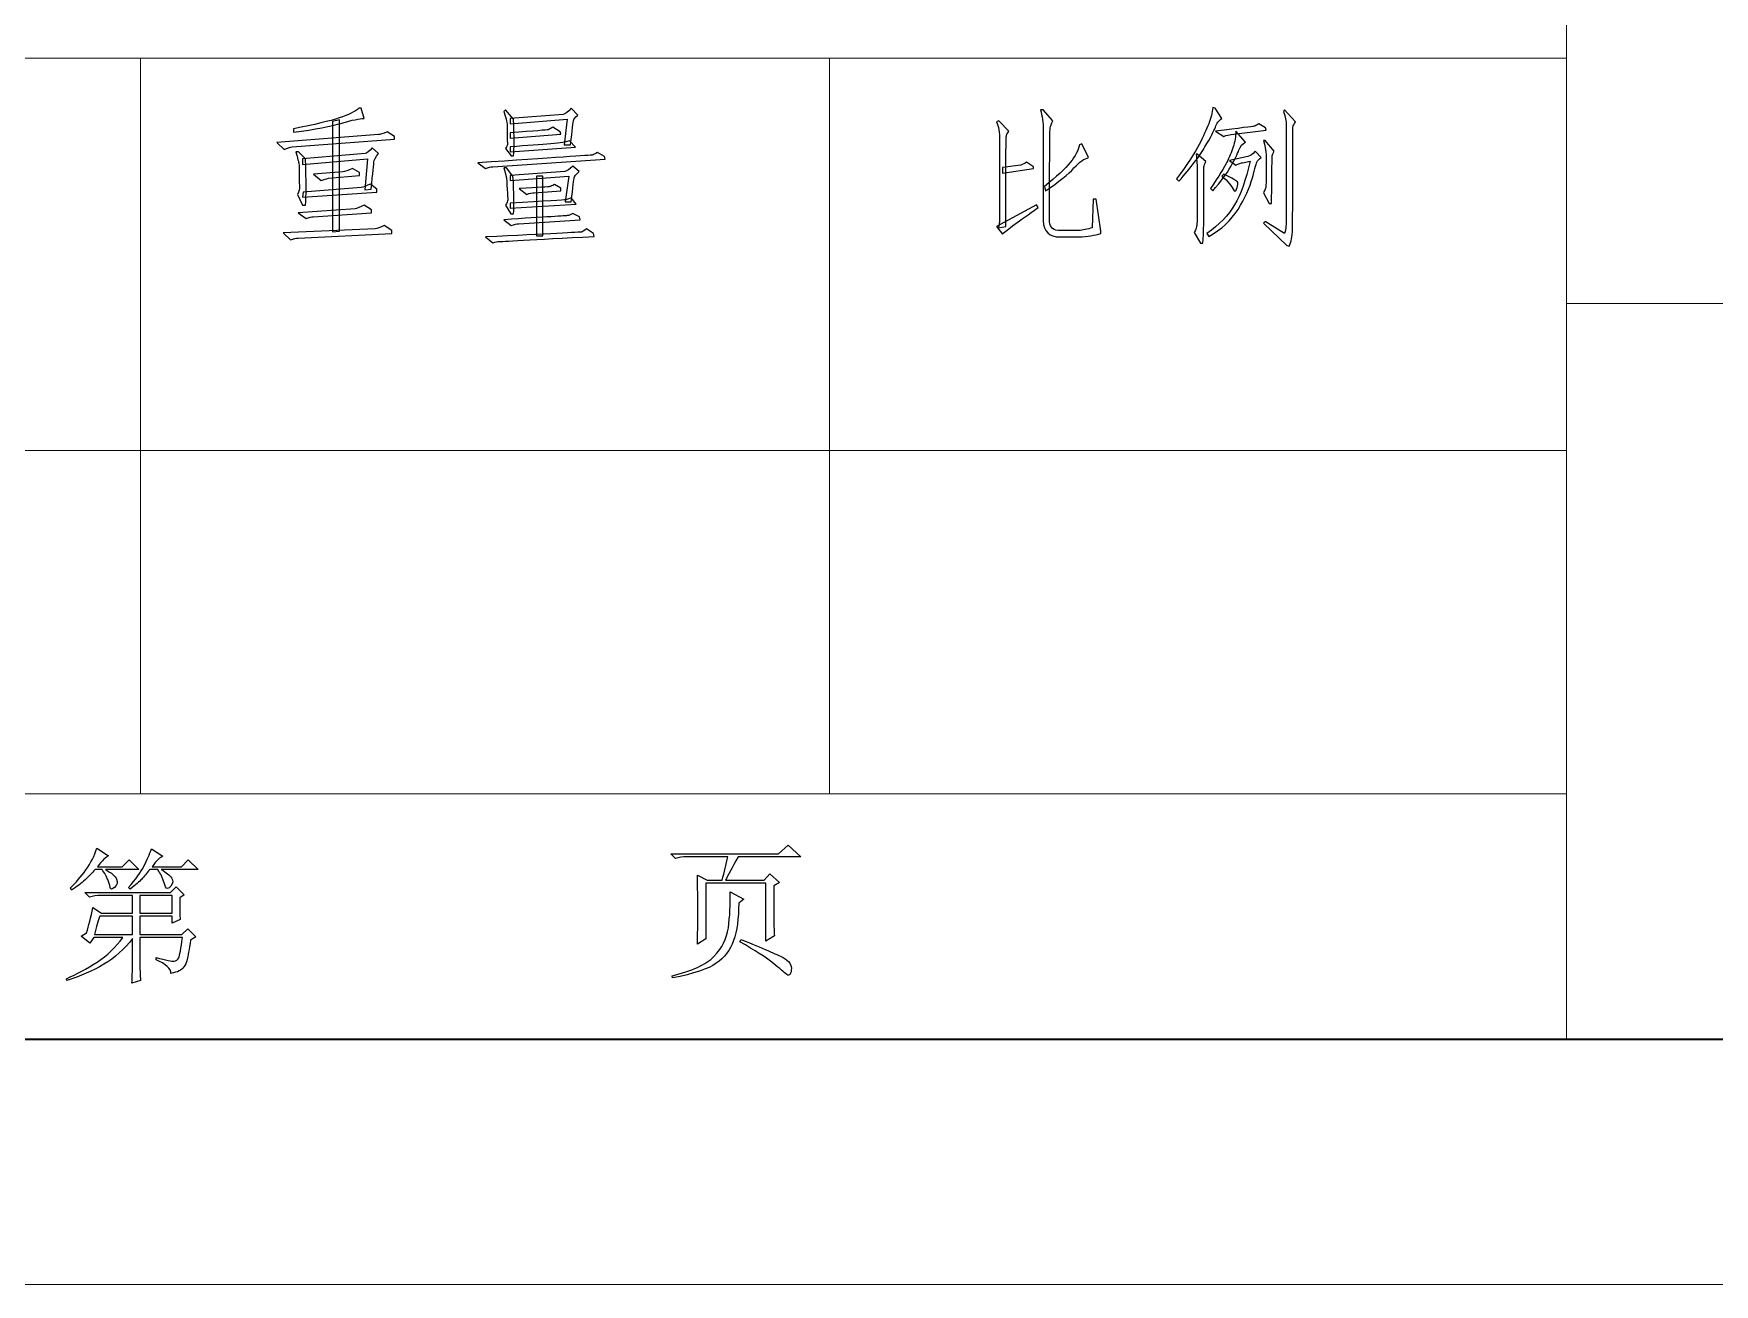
# Model space of a CAD drawing. Header units: millimetres. Extents: x 803 to 1266, y 444 to 714.
# Drawn here: x 1175.1 to 1205.88, y 444.44 to 467.36 of the extents above; entities that cross this region are included whole.
import ezdxf

# ---------------------------------------------------------------- set-up
doc = ezdxf.new("R2010")
doc.units = ezdxf.units.MM
doc.layers.add('layer 1', color=7, linetype='CONTINUOUS')

msp = doc.modelspace()

# ---------------------------------------------------------------- linework, layer by layer
at = {"layer": 'layer 1', "color": 1, "lineweight": 9}
for points in [[(1203.173, 489.371), (1203.173, 489.371), (1203.173, 448.935), (1203.173, 448.935)], [(1203.173, 466.907), (1203.173, 466.907), (1087.508, 466.907), (1087.508, 466.907)], [(1177.063, 466.907), (1177.063, 466.907), (1177.063, 466.907), (1177.063, 466.907)], [(1177.063, 466.907), (1177.063, 466.907), (1177.063, 453.428), (1177.063, 453.428)], [(1189.679, 466.907), (1189.679, 466.907), (1189.679, 466.907), (1189.679, 466.907)], [(1189.679, 466.907), (1189.679, 466.907), (1189.679, 453.428), (1189.679, 453.428)], [(1203.173, 466.907), (1203.173, 466.907), (1203.173, 466.907), (1203.173, 466.907)], [(1261.005, 462.414), (1261.005, 462.414), (1203.173, 462.414), (1203.173, 462.414)], [(1203.173, 459.718), (1203.173, 459.718), (1145.34, 459.718), (1145.34, 459.718)], [(1203.173, 459.718), (1203.173, 459.718), (1203.173, 459.718), (1203.173, 459.718)], [(1203.173, 453.428), (1203.173, 453.428), (1087.508, 453.428), (1087.508, 453.428)], [(1203.173, 453.428), (1203.173, 453.428), (1203.173, 453.428), (1203.173, 453.428)], [(1063.411, 444.443), (1063.411, 444.443), (1265.825, 444.443), (1265.825, 444.443)]]:
    msp.add_open_spline(points, degree=3, dxfattribs=at)
at = {"layer": 'layer 1', "color": 32, "lineweight": -3}
for points, knots in [([(1180.746, 465.716), (1180.557, 465.66), (1180.262, 465.604), (1179.862, 465.548), (1179.862, 465.548), (1179.862, 465.548), (1179.862, 465.611), (1179.862, 465.611), (1179.862, 465.611), (1180.248, 465.688), (1180.527, 465.754), (1180.699, 465.81), (1180.699, 465.81), (1180.871, 465.867), (1180.992, 465.926), (1181.062, 465.99), (1181.062, 465.99), (1181.062, 465.99), (1181.104, 465.99), (1181.104, 465.99), (1181.104, 465.99), (1181.104, 465.99), (1181.157, 465.8), (1181.157, 465.8), (1181.157, 465.8), (1181.073, 465.8), (1180.936, 465.772), (1180.746, 465.716)], [0, 0, 0, 0, 0.142857, 0.142857, 0.142857, 0.142857, 0.285714, 0.285714, 0.285714, 0.285714, 0.428571, 0.428571, 0.428571, 0.428571, 0.571429, 0.571429, 0.571429, 0.571429, 0.714286, 0.714286, 0.714286, 0.714286, 0.857143, 0.857143, 0.857143, 0.857143, 1, 1, 1, 1]), ([(1180.578, 463.726), (1180.578, 463.726), (1180.578, 465.748), (1180.578, 465.748), (1180.578, 465.748), (1180.578, 465.748), (1180.704, 465.779), (1180.704, 465.779), (1180.704, 465.779), (1180.704, 465.779), (1180.704, 463.736), (1180.704, 463.736), (1180.704, 463.736), (1180.704, 463.736), (1180.578, 463.726), (1180.578, 463.726)], [0, 0, 0, 0, 0.25, 0.25, 0.25, 0.25, 0.5, 0.5, 0.5, 0.5, 0.75, 0.75, 0.75, 0.75, 1, 1, 1, 1]), ([(1183.892, 465.79), (1183.906, 465.46), (1183.906, 465.235), (1183.892, 465.116), (1183.892, 465.116), (1183.892, 465.116), (1183.85, 465.116), (1183.85, 465.116), (1183.85, 465.116), (1183.85, 465.116), (1183.745, 465.252), (1183.745, 465.252), (1183.745, 465.252), (1183.773, 465.295), (1183.785, 465.323), (1183.782, 465.337), (1183.782, 465.337), (1183.778, 465.351), (1183.776, 465.414), (1183.776, 465.527), (1183.776, 465.527), (1183.776, 465.639), (1183.775, 465.705), (1183.772, 465.726), (1183.772, 465.726), (1183.768, 465.748), (1183.749, 465.814), (1183.714, 465.926), (1183.714, 465.926), (1183.714, 465.926), (1183.745, 465.958), (1183.745, 465.958), (1183.745, 465.958), (1183.745, 465.958), (1183.892, 465.79), (1183.892, 465.79)], [0, 0, 0, 0, 0.111111, 0.111111, 0.111111, 0.111111, 0.222222, 0.222222, 0.222222, 0.222222, 0.333333, 0.333333, 0.333333, 0.333333, 0.444444, 0.444444, 0.444444, 0.444444, 0.555556, 0.555556, 0.555556, 0.555556, 0.666667, 0.666667, 0.666667, 0.666667, 0.777778, 0.777778, 0.777778, 0.777778, 0.888889, 0.888889, 0.888889, 0.888889, 1, 1, 1, 1]), ([(1184.935, 465.316), (1184.935, 465.316), (1184.819, 465.316), (1184.819, 465.316), (1184.819, 465.316), (1184.819, 465.316), (1184.872, 465.79), (1184.872, 465.79), (1184.872, 465.79), (1184.872, 465.79), (1183.829, 465.705), (1183.829, 465.705), (1183.829, 465.705), (1183.829, 465.705), (1183.829, 465.8), (1183.829, 465.8), (1183.829, 465.8), (1183.829, 465.8), (1184.798, 465.874), (1184.798, 465.874), (1184.798, 465.874), (1184.84, 465.881), (1184.889, 465.92), (1184.945, 465.99), (1184.945, 465.99), (1184.945, 465.99), (1185.072, 465.864), (1185.072, 465.864), (1185.072, 465.864), (1185.016, 465.814), (1184.988, 465.781), (1184.988, 465.763), (1184.988, 465.763), (1184.988, 465.746), (1184.97, 465.597), (1184.935, 465.316)], [0, 0, 0, 0, 0.111111, 0.111111, 0.111111, 0.111111, 0.222222, 0.222222, 0.222222, 0.222222, 0.333333, 0.333333, 0.333333, 0.333333, 0.444444, 0.444444, 0.444444, 0.444444, 0.555556, 0.555556, 0.555556, 0.555556, 0.666667, 0.666667, 0.666667, 0.666667, 0.777778, 0.777778, 0.777778, 0.777778, 0.888889, 0.888889, 0.888889, 0.888889, 1, 1, 1, 1]), ([(1192.792, 465.4), (1192.792, 465.548), (1192.774, 465.66), (1192.739, 465.737), (1192.739, 465.737), (1192.739, 465.737), (1192.782, 465.758), (1192.782, 465.758), (1192.782, 465.758), (1192.782, 465.758), (1192.96, 465.568), (1192.96, 465.568), (1192.96, 465.568), (1192.933, 465.527), (1192.917, 465.492), (1192.913, 465.463), (1192.913, 465.463), (1192.91, 465.435), (1192.908, 464.888), (1192.908, 463.821), (1192.908, 463.821), (1192.908, 463.821), (1192.771, 463.8), (1192.771, 463.8), (1192.771, 463.8), (1192.771, 463.8), (1192.792, 463.915), (1192.792, 463.915), (1192.792, 463.915), (1192.792, 463.915), (1192.792, 465.4), (1192.792, 465.4)], [0, 0, 0, 0, 0.125, 0.125, 0.125, 0.125, 0.25, 0.25, 0.25, 0.25, 0.375, 0.375, 0.375, 0.375, 0.5, 0.5, 0.5, 0.5, 0.625, 0.625, 0.625, 0.625, 0.75, 0.75, 0.75, 0.75, 0.875, 0.875, 0.875, 0.875, 1, 1, 1, 1]), ([(1194.509, 464.326), (1194.509, 464.326), (1194.561, 464.326), (1194.561, 464.326), (1194.561, 464.326), (1194.561, 464.326), (1194.645, 463.736), (1194.645, 463.736), (1194.645, 463.736), (1194.645, 463.736), (1194.645, 463.694), (1194.645, 463.694), (1194.645, 463.694), (1194.54, 463.659), (1194.407, 463.638), (1194.245, 463.631), (1194.245, 463.631), (1194.245, 463.631), (1193.898, 463.631), (1193.898, 463.631), (1193.898, 463.631), (1193.701, 463.631), (1193.599, 463.729), (1193.592, 463.926), (1193.592, 463.926), (1193.592, 463.926), (1193.592, 465.6), (1193.592, 465.6), (1193.592, 465.6), (1193.592, 465.726), (1193.575, 465.846), (1193.54, 465.958), (1193.54, 465.958), (1193.54, 465.958), (1193.592, 465.958), (1193.592, 465.958), (1193.592, 465.958), (1193.592, 465.958), (1193.771, 465.758), (1193.771, 465.758), (1193.771, 465.758), (1193.743, 465.702), (1193.726, 465.66), (1193.719, 465.632), (1193.719, 465.632), (1193.712, 465.604), (1193.708, 465.028), (1193.708, 463.905), (1193.708, 463.905), (1193.715, 463.8), (1193.782, 463.747), (1193.908, 463.747), (1193.908, 463.747), (1193.908, 463.747), (1194.235, 463.747), (1194.235, 463.747), (1194.235, 463.747), (1194.319, 463.754), (1194.403, 463.771), (1194.488, 463.8), (1194.488, 463.8), (1194.488, 463.8), (1194.509, 464.326), (1194.509, 464.326)], [0, 0, 0, 0, 0.0625, 0.0625, 0.0625, 0.0625, 0.125, 0.125, 0.125, 0.125, 0.1875, 0.1875, 0.1875, 0.1875, 0.25, 0.25, 0.25, 0.25, 0.3125, 0.3125, 0.3125, 0.3125, 0.375, 0.375, 0.375, 0.375, 0.4375, 0.4375, 0.4375, 0.4375, 0.5, 0.5, 0.5, 0.5, 0.5625, 0.5625, 0.5625, 0.5625, 0.625, 0.625, 0.625, 0.625, 0.6875, 0.6875, 0.6875, 0.6875, 0.75, 0.75, 0.75, 0.75, 0.8125, 0.8125, 0.8125, 0.8125, 0.875, 0.875, 0.875, 0.875, 0.9375, 0.9375, 0.9375, 0.9375, 1, 1, 1, 1]), ([(1196.865, 465.8), (1196.809, 465.765), (1196.768, 465.713), (1196.744, 465.642), (1196.744, 465.642), (1196.719, 465.572), (1196.656, 465.451), (1196.554, 465.279), (1196.554, 465.279), (1196.452, 465.107), (1196.293, 464.898), (1196.075, 464.652), (1196.075, 464.652), (1196.075, 464.652), (1196.033, 464.694), (1196.033, 464.694), (1196.033, 464.694), (1196.237, 464.968), (1196.375, 465.179), (1196.449, 465.326), (1196.449, 465.326), (1196.522, 465.474), (1196.58, 465.6), (1196.623, 465.705), (1196.623, 465.705), (1196.665, 465.81), (1196.69, 465.909), (1196.696, 466), (1196.696, 466), (1196.696, 466), (1196.739, 465.99), (1196.739, 465.99), (1196.739, 465.99), (1196.739, 465.99), (1196.865, 465.8), (1196.865, 465.8)], [0, 0, 0, 0, 0.111111, 0.111111, 0.111111, 0.111111, 0.222222, 0.222222, 0.222222, 0.222222, 0.333333, 0.333333, 0.333333, 0.333333, 0.444444, 0.444444, 0.444444, 0.444444, 0.555556, 0.555556, 0.555556, 0.555556, 0.666667, 0.666667, 0.666667, 0.666667, 0.777778, 0.777778, 0.777778, 0.777778, 0.888889, 0.888889, 0.888889, 0.888889, 1, 1, 1, 1]), ([(1196.749, 465.568), (1197.198, 465.624), (1197.432, 465.655), (1197.449, 465.658), (1197.449, 465.658), (1197.467, 465.661), (1197.496, 465.678), (1197.539, 465.705), (1197.539, 465.705), (1197.539, 465.705), (1197.665, 465.632), (1197.665, 465.632), (1197.665, 465.632), (1197.665, 465.632), (1197.676, 465.589), (1197.676, 465.589), (1197.676, 465.589), (1197.676, 465.589), (1197.033, 465.505), (1197.033, 465.505), (1197.033, 465.505), (1196.998, 465.505), (1196.953, 465.495), (1196.897, 465.474), (1196.897, 465.474), (1196.897, 465.474), (1196.749, 465.568), (1196.749, 465.568)], [0, 0, 0, 0, 0.142857, 0.142857, 0.142857, 0.142857, 0.285714, 0.285714, 0.285714, 0.285714, 0.428571, 0.428571, 0.428571, 0.428571, 0.571429, 0.571429, 0.571429, 0.571429, 0.714286, 0.714286, 0.714286, 0.714286, 0.857143, 0.857143, 0.857143, 0.857143, 1, 1, 1, 1]), ([(1198.013, 463.694), (1198.034, 463.786), (1198.044, 463.87), (1198.044, 463.947), (1198.044, 463.947), (1198.044, 463.947), (1198.044, 465.695), (1198.044, 465.695), (1198.044, 465.695), (1198.044, 465.751), (1198.027, 465.828), (1197.992, 465.926), (1197.992, 465.926), (1197.992, 465.926), (1198.013, 465.958), (1198.013, 465.958), (1198.013, 465.958), (1198.013, 465.958), (1198.213, 465.737), (1198.213, 465.737), (1198.213, 465.737), (1198.185, 465.702), (1198.169, 465.67), (1198.165, 465.642), (1198.165, 465.642), (1198.162, 465.614), (1198.16, 464.989), (1198.16, 463.768), (1198.16, 463.768), (1198.153, 463.641), (1198.132, 463.54), (1198.097, 463.463), (1198.097, 463.463), (1198.097, 463.463), (1198.055, 463.473), (1198.055, 463.473), (1198.055, 463.473), (1198.055, 463.473), (1197.623, 463.884), (1197.623, 463.884), (1197.623, 463.884), (1197.623, 463.884), (1197.655, 463.915), (1197.655, 463.915), (1197.655, 463.915), (1197.655, 463.915), (1198.013, 463.694), (1198.013, 463.694)], [0, 0, 0, 0, 0.083333, 0.083333, 0.083333, 0.083333, 0.166667, 0.166667, 0.166667, 0.166667, 0.25, 0.25, 0.25, 0.25, 0.333333, 0.333333, 0.333333, 0.333333, 0.416667, 0.416667, 0.416667, 0.416667, 0.5, 0.5, 0.5, 0.5, 0.583333, 0.583333, 0.583333, 0.583333, 0.666667, 0.666667, 0.666667, 0.666667, 0.75, 0.75, 0.75, 0.75, 0.833333, 0.833333, 0.833333, 0.833333, 0.916667, 0.916667, 0.916667, 0.916667, 1, 1, 1, 1]), ([(1181.715, 465.421), (1181.715, 465.421), (1179.841, 465.284), (1179.841, 465.284), (1179.841, 465.284), (1179.798, 465.277), (1179.749, 465.26), (1179.693, 465.231), (1179.693, 465.231), (1179.693, 465.231), (1179.556, 465.358), (1179.556, 465.358), (1179.556, 465.358), (1179.556, 465.358), (1181.42, 465.505), (1181.42, 465.505), (1181.42, 465.505), (1181.448, 465.505), (1181.501, 465.523), (1181.578, 465.558), (1181.578, 465.558), (1181.578, 465.558), (1181.715, 465.474), (1181.715, 465.474), (1181.715, 465.474), (1181.715, 465.474), (1181.715, 465.421), (1181.715, 465.421)], [0, 0, 0, 0, 0.142857, 0.142857, 0.142857, 0.142857, 0.285714, 0.285714, 0.285714, 0.285714, 0.428571, 0.428571, 0.428571, 0.428571, 0.571429, 0.571429, 0.571429, 0.571429, 0.714286, 0.714286, 0.714286, 0.714286, 0.857143, 0.857143, 0.857143, 0.857143, 1, 1, 1, 1]), ([(1183.829, 465.537), (1184.279, 465.572), (1184.51, 465.591), (1184.524, 465.595), (1184.524, 465.595), (1184.538, 465.598), (1184.566, 465.614), (1184.609, 465.642), (1184.609, 465.642), (1184.609, 465.642), (1184.746, 465.558), (1184.746, 465.558), (1184.746, 465.558), (1184.746, 465.558), (1184.756, 465.516), (1184.756, 465.516), (1184.756, 465.516), (1184.756, 465.516), (1183.829, 465.442), (1183.829, 465.442), (1183.829, 465.442), (1183.829, 465.442), (1183.829, 465.537), (1183.829, 465.537)], [0, 0, 0, 0, 0.166667, 0.166667, 0.166667, 0.166667, 0.333333, 0.333333, 0.333333, 0.333333, 0.5, 0.5, 0.5, 0.5, 0.666667, 0.666667, 0.666667, 0.666667, 0.833333, 0.833333, 0.833333, 0.833333, 1, 1, 1, 1]), ([(1183.829, 465.284), (1184.461, 465.319), (1184.822, 465.354), (1184.914, 465.39), (1184.914, 465.39), (1184.914, 465.39), (1185.029, 465.274), (1185.029, 465.274), (1185.029, 465.274), (1185.029, 465.274), (1183.829, 465.19), (1183.829, 465.19), (1183.829, 465.19), (1183.829, 465.19), (1183.829, 465.284), (1183.829, 465.284)], [0, 0, 0, 0, 0.25, 0.25, 0.25, 0.25, 0.5, 0.5, 0.5, 0.5, 0.75, 0.75, 0.75, 0.75, 1, 1, 1, 1]), ([(1196.954, 465), (1197, 465.091), (1197.039, 465.184), (1197.07, 465.279), (1197.07, 465.279), (1197.102, 465.374), (1197.118, 465.47), (1197.118, 465.568), (1197.118, 465.568), (1197.118, 465.568), (1197.297, 465.368), (1197.297, 465.368), (1197.297, 465.368), (1197.24, 465.341), (1197.2, 465.291), (1197.176, 465.221), (1197.176, 465.221), (1197.151, 465.151), (1197.102, 465.051), (1197.028, 464.921), (1197.028, 464.921), (1196.954, 464.791), (1196.844, 464.642), (1196.696, 464.473), (1196.696, 464.473), (1196.696, 464.473), (1196.654, 464.516), (1196.654, 464.516), (1196.654, 464.516), (1196.809, 464.747), (1196.909, 464.909), (1196.954, 465)], [0, 0, 0, 0, 0.125, 0.125, 0.125, 0.125, 0.25, 0.25, 0.25, 0.25, 0.375, 0.375, 0.375, 0.375, 0.5, 0.5, 0.5, 0.5, 0.625, 0.625, 0.625, 0.625, 0.75, 0.75, 0.75, 0.75, 0.875, 0.875, 0.875, 0.875, 1, 1, 1, 1]), ([(1197.623, 465.4), (1197.623, 465.4), (1197.655, 465.4), (1197.655, 465.4), (1197.655, 465.4), (1197.655, 465.4), (1197.823, 465.2), (1197.823, 465.2), (1197.823, 465.2), (1197.802, 465.165), (1197.79, 465.137), (1197.786, 465.116), (1197.786, 465.116), (1197.783, 465.095), (1197.781, 464.989), (1197.781, 464.8), (1197.781, 464.8), (1197.781, 464.61), (1197.777, 464.424), (1197.771, 464.242), (1197.771, 464.242), (1197.771, 464.242), (1197.728, 464.242), (1197.728, 464.242), (1197.728, 464.242), (1197.728, 464.242), (1197.623, 464.442), (1197.623, 464.442), (1197.623, 464.442), (1197.644, 464.477), (1197.658, 464.505), (1197.665, 464.526), (1197.665, 464.526), (1197.672, 464.547), (1197.676, 464.656), (1197.676, 464.853), (1197.676, 464.853), (1197.676, 465.049), (1197.674, 465.163), (1197.67, 465.195), (1197.67, 465.195), (1197.667, 465.226), (1197.651, 465.295), (1197.623, 465.4)], [0, 0, 0, 0, 0.090909, 0.090909, 0.090909, 0.090909, 0.181818, 0.181818, 0.181818, 0.181818, 0.272727, 0.272727, 0.272727, 0.272727, 0.363636, 0.363636, 0.363636, 0.363636, 0.454545, 0.454545, 0.454545, 0.454545, 0.545455, 0.545455, 0.545455, 0.545455, 0.636364, 0.636364, 0.636364, 0.636364, 0.727273, 0.727273, 0.727273, 0.727273, 0.818182, 0.818182, 0.818182, 0.818182, 0.909091, 0.909091, 0.909091, 0.909091, 1, 1, 1, 1]), ([(1179.935, 464.41), (1179.963, 464.466), (1179.976, 464.51), (1179.972, 464.542), (1179.972, 464.542), (1179.969, 464.574), (1179.967, 464.647), (1179.967, 464.763), (1179.967, 464.763), (1179.967, 464.879), (1179.965, 464.949), (1179.962, 464.973), (1179.962, 464.973), (1179.958, 464.998), (1179.939, 465.07), (1179.904, 465.19), (1179.904, 465.19), (1179.904, 465.19), (1179.957, 465.19), (1179.957, 465.19), (1179.957, 465.19), (1179.957, 465.19), (1180.083, 465.063), (1180.083, 465.063), (1180.083, 465.063), (1180.097, 464.656), (1180.097, 464.371), (1180.083, 464.21), (1180.083, 464.21), (1180.083, 464.21), (1180.03, 464.21), (1180.03, 464.21), (1180.03, 464.21), (1180.03, 464.21), (1179.935, 464.41), (1179.935, 464.41)], [0, 0, 0, 0, 0.111111, 0.111111, 0.111111, 0.111111, 0.222222, 0.222222, 0.222222, 0.222222, 0.333333, 0.333333, 0.333333, 0.333333, 0.444444, 0.444444, 0.444444, 0.444444, 0.555556, 0.555556, 0.555556, 0.555556, 0.666667, 0.666667, 0.666667, 0.666667, 0.777778, 0.777778, 0.777778, 0.777778, 0.888889, 0.888889, 0.888889, 0.888889, 1, 1, 1, 1]), ([(1181.167, 464.495), (1181.167, 464.495), (1181.22, 465.063), (1181.22, 465.063), (1181.22, 465.063), (1181.22, 465.063), (1180.03, 464.958), (1180.03, 464.958), (1180.03, 464.958), (1180.03, 464.958), (1180.03, 465.063), (1180.03, 465.063), (1180.03, 465.063), (1180.03, 465.063), (1181.178, 465.158), (1181.178, 465.158), (1181.178, 465.158), (1181.206, 465.165), (1181.248, 465.2), (1181.304, 465.263), (1181.304, 465.263), (1181.304, 465.263), (1181.42, 465.158), (1181.42, 465.158), (1181.42, 465.158), (1181.364, 465.088), (1181.336, 465.037), (1181.336, 465.005), (1181.336, 465.005), (1181.336, 464.973), (1181.318, 464.807), (1181.283, 464.505), (1181.283, 464.505), (1181.283, 464.505), (1181.167, 464.495), (1181.167, 464.495)], [0, 0, 0, 0, 0.111111, 0.111111, 0.111111, 0.111111, 0.222222, 0.222222, 0.222222, 0.222222, 0.333333, 0.333333, 0.333333, 0.333333, 0.444444, 0.444444, 0.444444, 0.444444, 0.555556, 0.555556, 0.555556, 0.555556, 0.666667, 0.666667, 0.666667, 0.666667, 0.777778, 0.777778, 0.777778, 0.777778, 0.888889, 0.888889, 0.888889, 0.888889, 1, 1, 1, 1]), ([(1183.24, 464.989), (1184.622, 465.08), (1185.321, 465.128), (1185.335, 465.132), (1185.335, 465.132), (1185.349, 465.135), (1185.381, 465.151), (1185.43, 465.179), (1185.43, 465.179), (1185.43, 465.179), (1185.556, 465.105), (1185.556, 465.105), (1185.556, 465.105), (1185.556, 465.105), (1185.567, 465.053), (1185.567, 465.053), (1185.567, 465.053), (1185.567, 465.053), (1183.513, 464.916), (1183.513, 464.916), (1183.513, 464.916), (1183.478, 464.916), (1183.433, 464.905), (1183.377, 464.884), (1183.377, 464.884), (1183.377, 464.884), (1183.24, 464.989), (1183.24, 464.989)], [0, 0, 0, 0, 0.142857, 0.142857, 0.142857, 0.142857, 0.285714, 0.285714, 0.285714, 0.285714, 0.428571, 0.428571, 0.428571, 0.428571, 0.571429, 0.571429, 0.571429, 0.571429, 0.714286, 0.714286, 0.714286, 0.714286, 0.857143, 0.857143, 0.857143, 0.857143, 1, 1, 1, 1]), ([(1193.613, 464.557), (1193.838, 464.733), (1193.996, 464.879), (1194.087, 464.995), (1194.087, 464.995), (1194.178, 465.111), (1194.235, 465.217), (1194.256, 465.316), (1194.256, 465.316), (1194.256, 465.316), (1194.298, 465.337), (1194.298, 465.337), (1194.298, 465.337), (1194.298, 465.337), (1194.424, 465.084), (1194.424, 465.084), (1194.424, 465.084), (1194.347, 465.07), (1194.257, 465.007), (1194.155, 464.894), (1194.155, 464.894), (1194.054, 464.782), (1193.88, 464.642), (1193.634, 464.473), (1193.634, 464.473), (1193.634, 464.473), (1193.613, 464.557), (1193.613, 464.557)], [0, 0, 0, 0, 0.142857, 0.142857, 0.142857, 0.142857, 0.285714, 0.285714, 0.285714, 0.285714, 0.428571, 0.428571, 0.428571, 0.428571, 0.571429, 0.571429, 0.571429, 0.571429, 0.714286, 0.714286, 0.714286, 0.714286, 0.857143, 0.857143, 0.857143, 0.857143, 1, 1, 1, 1]), ([(1196.57, 465.01), (1196.549, 464.968), (1196.537, 464.937), (1196.533, 464.916), (1196.533, 464.916), (1196.53, 464.894), (1196.53, 464.703), (1196.533, 464.342), (1196.533, 464.342), (1196.537, 463.98), (1196.531, 463.705), (1196.517, 463.515), (1196.517, 463.515), (1196.517, 463.515), (1196.475, 463.515), (1196.475, 463.515), (1196.475, 463.515), (1196.475, 463.515), (1196.359, 463.715), (1196.359, 463.715), (1196.359, 463.715), (1196.38, 463.757), (1196.394, 463.792), (1196.402, 463.821), (1196.402, 463.821), (1196.409, 463.848), (1196.412, 464.024), (1196.412, 464.347), (1196.412, 464.347), (1196.412, 464.67), (1196.412, 464.851), (1196.412, 464.889), (1196.412, 464.889), (1196.412, 464.928), (1196.405, 465.014), (1196.391, 465.147), (1196.391, 465.147), (1196.391, 465.147), (1196.412, 465.147), (1196.412, 465.147), (1196.412, 465.147), (1196.412, 465.147), (1196.57, 465.01), (1196.57, 465.01)], [0, 0, 0, 0, 0.090909, 0.090909, 0.090909, 0.090909, 0.181818, 0.181818, 0.181818, 0.181818, 0.272727, 0.272727, 0.272727, 0.272727, 0.363636, 0.363636, 0.363636, 0.363636, 0.454545, 0.454545, 0.454545, 0.454545, 0.545455, 0.545455, 0.545455, 0.545455, 0.636364, 0.636364, 0.636364, 0.636364, 0.727273, 0.727273, 0.727273, 0.727273, 0.818182, 0.818182, 0.818182, 0.818182, 0.909091, 0.909091, 0.909091, 0.909091, 1, 1, 1, 1]), ([(1197.097, 464.22), (1197.209, 464.41), (1197.304, 464.677), (1197.381, 465.021), (1197.381, 465.021), (1197.381, 465.021), (1197.244, 464.989), (1197.244, 464.989), (1197.244, 464.989), (1197.216, 464.989), (1197.174, 464.975), (1197.118, 464.947), (1197.118, 464.947), (1197.118, 464.947), (1197.002, 465.031), (1197.002, 465.031), (1197.002, 465.031), (1197.002, 465.031), (1197.339, 465.105), (1197.339, 465.105), (1197.339, 465.105), (1197.381, 465.112), (1197.426, 465.144), (1197.476, 465.2), (1197.476, 465.2), (1197.476, 465.2), (1197.581, 465.084), (1197.581, 465.084), (1197.581, 465.084), (1197.539, 465.049), (1197.514, 465.024), (1197.507, 465.01), (1197.507, 465.01), (1197.5, 464.996), (1197.472, 464.898), (1197.423, 464.716), (1197.423, 464.716), (1197.374, 464.533), (1197.286, 464.34), (1197.159, 464.136), (1197.159, 464.136), (1197.033, 463.933), (1196.854, 463.768), (1196.623, 463.641), (1196.623, 463.641), (1196.623, 463.641), (1196.591, 463.694), (1196.591, 463.694), (1196.591, 463.694), (1196.816, 463.856), (1196.984, 464.031), (1197.097, 464.22)], [0, 0, 0, 0, 0.076923, 0.076923, 0.076923, 0.076923, 0.153846, 0.153846, 0.153846, 0.153846, 0.230769, 0.230769, 0.230769, 0.230769, 0.307692, 0.307692, 0.307692, 0.307692, 0.384615, 0.384615, 0.384615, 0.384615, 0.461538, 0.461538, 0.461538, 0.461538, 0.538462, 0.538462, 0.538462, 0.538462, 0.615385, 0.615385, 0.615385, 0.615385, 0.692308, 0.692308, 0.692308, 0.692308, 0.769231, 0.769231, 0.769231, 0.769231, 0.846154, 0.846154, 0.846154, 0.846154, 0.923077, 0.923077, 0.923077, 0.923077, 1, 1, 1, 1]), ([(1181.073, 464.81), (1181.073, 464.81), (1181.073, 464.758), (1181.073, 464.758), (1181.073, 464.758), (1181.073, 464.758), (1180.504, 464.705), (1180.504, 464.705), (1180.504, 464.705), (1180.469, 464.698), (1180.423, 464.684), (1180.367, 464.663), (1180.367, 464.663), (1180.367, 464.663), (1180.23, 464.779), (1180.23, 464.779), (1180.23, 464.779), (1180.23, 464.779), (1180.767, 464.821), (1180.767, 464.821), (1180.767, 464.821), (1180.803, 464.828), (1180.862, 464.849), (1180.946, 464.884), (1180.946, 464.884), (1180.946, 464.884), (1181.073, 464.81), (1181.073, 464.81)], [0, 0, 0, 0, 0.142857, 0.142857, 0.142857, 0.142857, 0.285714, 0.285714, 0.285714, 0.285714, 0.428571, 0.428571, 0.428571, 0.428571, 0.571429, 0.571429, 0.571429, 0.571429, 0.714286, 0.714286, 0.714286, 0.714286, 0.857143, 0.857143, 0.857143, 0.857143, 1, 1, 1, 1]), ([(1183.745, 464.21), (1183.773, 464.252), (1183.787, 464.286), (1183.787, 464.31), (1183.787, 464.31), (1183.787, 464.335), (1183.784, 464.4), (1183.776, 464.505), (1183.776, 464.505), (1183.77, 464.61), (1183.766, 464.672), (1183.766, 464.689), (1183.766, 464.689), (1183.766, 464.707), (1183.749, 464.775), (1183.714, 464.894), (1183.714, 464.894), (1183.714, 464.894), (1183.766, 464.894), (1183.766, 464.894), (1183.766, 464.894), (1183.766, 464.894), (1183.882, 464.747), (1183.882, 464.747), (1183.882, 464.747), (1183.903, 464.431), (1183.906, 464.2), (1183.892, 464.052), (1183.892, 464.052), (1183.892, 464.052), (1183.84, 464.052), (1183.84, 464.052), (1183.84, 464.052), (1183.84, 464.052), (1183.745, 464.21), (1183.745, 464.21)], [0, 0, 0, 0, 0.111111, 0.111111, 0.111111, 0.111111, 0.222222, 0.222222, 0.222222, 0.222222, 0.333333, 0.333333, 0.333333, 0.333333, 0.444444, 0.444444, 0.444444, 0.444444, 0.555556, 0.555556, 0.555556, 0.555556, 0.666667, 0.666667, 0.666667, 0.666667, 0.777778, 0.777778, 0.777778, 0.777778, 0.888889, 0.888889, 0.888889, 0.888889, 1, 1, 1, 1]), ([(1185.093, 464.832), (1185.037, 464.775), (1185.007, 464.737), (1185.003, 464.716), (1185.003, 464.716), (1185, 464.694), (1184.981, 464.547), (1184.945, 464.274), (1184.945, 464.274), (1184.945, 464.274), (1184.84, 464.274), (1184.84, 464.274), (1184.84, 464.274), (1184.84, 464.274), (1184.903, 464.747), (1184.903, 464.747), (1184.903, 464.747), (1184.903, 464.747), (1183.829, 464.663), (1183.829, 464.663), (1183.829, 464.663), (1183.829, 464.663), (1183.829, 464.758), (1183.829, 464.758), (1183.829, 464.758), (1183.829, 464.758), (1184.83, 464.832), (1184.83, 464.832), (1184.83, 464.832), (1184.872, 464.838), (1184.921, 464.87), (1184.977, 464.926), (1184.977, 464.926), (1184.977, 464.926), (1185.093, 464.832), (1185.093, 464.832)], [0, 0, 0, 0, 0.111111, 0.111111, 0.111111, 0.111111, 0.222222, 0.222222, 0.222222, 0.222222, 0.333333, 0.333333, 0.333333, 0.333333, 0.444444, 0.444444, 0.444444, 0.444444, 0.555556, 0.555556, 0.555556, 0.555556, 0.666667, 0.666667, 0.666667, 0.666667, 0.777778, 0.777778, 0.777778, 0.777778, 0.888889, 0.888889, 0.888889, 0.888889, 1, 1, 1, 1]), ([(1192.844, 464.905), (1192.844, 464.905), (1193.181, 464.947), (1193.181, 464.947), (1193.181, 464.947), (1193.217, 464.961), (1193.252, 464.979), (1193.287, 465), (1193.287, 465), (1193.287, 465), (1193.413, 464.916), (1193.413, 464.916), (1193.413, 464.916), (1193.413, 464.916), (1193.413, 464.884), (1193.413, 464.884), (1193.413, 464.884), (1193.413, 464.884), (1192.844, 464.8), (1192.844, 464.8), (1192.844, 464.8), (1192.844, 464.8), (1192.844, 464.905), (1192.844, 464.905)], [0, 0, 0, 0, 0.166667, 0.166667, 0.166667, 0.166667, 0.333333, 0.333333, 0.333333, 0.333333, 0.5, 0.5, 0.5, 0.5, 0.666667, 0.666667, 0.666667, 0.666667, 0.833333, 0.833333, 0.833333, 0.833333, 1, 1, 1, 1]), ([(1197.149, 464.642), (1197.17, 464.628), (1197.159, 464.572), (1197.118, 464.473), (1197.118, 464.473), (1197.118, 464.473), (1197.086, 464.473), (1197.086, 464.473), (1197.086, 464.473), (1197.051, 464.557), (1196.977, 464.649), (1196.865, 464.747), (1196.865, 464.747), (1196.865, 464.747), (1196.897, 464.779), (1196.897, 464.779), (1196.897, 464.779), (1196.988, 464.737), (1197.047, 464.707), (1197.075, 464.689), (1197.075, 464.689), (1197.103, 464.672), (1197.128, 464.656), (1197.149, 464.642)], [0, 0, 0, 0, 0.166667, 0.166667, 0.166667, 0.166667, 0.333333, 0.333333, 0.333333, 0.333333, 0.5, 0.5, 0.5, 0.5, 0.666667, 0.666667, 0.666667, 0.666667, 0.833333, 0.833333, 0.833333, 0.833333, 1, 1, 1, 1]), ([(1181.104, 464.537), (1181.139, 464.544), (1181.196, 464.565), (1181.273, 464.6), (1181.273, 464.6), (1181.273, 464.6), (1181.388, 464.505), (1181.388, 464.505), (1181.388, 464.505), (1181.388, 464.505), (1181.388, 464.452), (1181.388, 464.452), (1181.388, 464.452), (1181.388, 464.452), (1180.03, 464.358), (1180.03, 464.358), (1180.03, 464.358), (1180.03, 464.358), (1180.041, 464.452), (1180.041, 464.452), (1180.041, 464.452), (1180.041, 464.452), (1181.104, 464.537), (1181.104, 464.537)], [0, 0, 0, 0, 0.166667, 0.166667, 0.166667, 0.166667, 0.333333, 0.333333, 0.333333, 0.333333, 0.5, 0.5, 0.5, 0.5, 0.666667, 0.666667, 0.666667, 0.666667, 0.833333, 0.833333, 0.833333, 0.833333, 1, 1, 1, 1]), ([(1184.756, 464.526), (1184.756, 464.526), (1184.756, 464.473), (1184.756, 464.473), (1184.756, 464.473), (1184.756, 464.473), (1184.272, 464.442), (1184.272, 464.442), (1184.272, 464.442), (1184.237, 464.442), (1184.191, 464.431), (1184.135, 464.41), (1184.135, 464.41), (1184.135, 464.41), (1183.998, 464.516), (1183.998, 464.516), (1183.998, 464.516), (1184.356, 464.537), (1184.542, 464.549), (1184.556, 464.553), (1184.556, 464.553), (1184.57, 464.556), (1184.598, 464.568), (1184.64, 464.589), (1184.64, 464.589), (1184.64, 464.589), (1184.756, 464.526), (1184.756, 464.526)], [0, 0, 0, 0, 0.142857, 0.142857, 0.142857, 0.142857, 0.285714, 0.285714, 0.285714, 0.285714, 0.428571, 0.428571, 0.428571, 0.428571, 0.571429, 0.571429, 0.571429, 0.571429, 0.714286, 0.714286, 0.714286, 0.714286, 0.857143, 0.857143, 0.857143, 0.857143, 1, 1, 1, 1]), ([(1184.314, 463.652), (1184.314, 463.652), (1184.314, 464.747), (1184.314, 464.747), (1184.314, 464.747), (1184.314, 464.747), (1184.429, 464.747), (1184.429, 464.747), (1184.429, 464.747), (1184.429, 464.747), (1184.429, 463.652), (1184.429, 463.652), (1184.429, 463.652), (1184.429, 463.652), (1184.314, 463.652), (1184.314, 463.652)], [0, 0, 0, 0, 0.25, 0.25, 0.25, 0.25, 0.5, 0.5, 0.5, 0.5, 0.75, 0.75, 0.75, 0.75, 1, 1, 1, 1]), ([(1181.294, 464.126), (1181.294, 464.126), (1181.294, 464.073), (1181.294, 464.073), (1181.294, 464.073), (1181.294, 464.073), (1180.22, 463.999), (1180.22, 463.999), (1180.22, 463.999), (1180.191, 463.999), (1180.15, 463.989), (1180.094, 463.968), (1180.094, 463.968), (1180.094, 463.968), (1179.946, 464.073), (1179.946, 464.073), (1179.946, 464.073), (1179.946, 464.073), (1180.989, 464.147), (1180.989, 464.147), (1180.989, 464.147), (1181.024, 464.154), (1181.08, 464.175), (1181.157, 464.21), (1181.157, 464.21), (1181.157, 464.21), (1181.294, 464.126), (1181.294, 464.126)], [0, 0, 0, 0, 0.142857, 0.142857, 0.142857, 0.142857, 0.285714, 0.285714, 0.285714, 0.285714, 0.428571, 0.428571, 0.428571, 0.428571, 0.571429, 0.571429, 0.571429, 0.571429, 0.714286, 0.714286, 0.714286, 0.714286, 0.857143, 0.857143, 0.857143, 0.857143, 1, 1, 1, 1]), ([(1183.829, 464.158), (1183.829, 464.158), (1183.829, 464.252), (1183.829, 464.252), (1183.829, 464.252), (1184.482, 464.287), (1184.821, 464.307), (1184.845, 464.31), (1184.845, 464.31), (1184.87, 464.313), (1184.903, 464.326), (1184.945, 464.347), (1184.945, 464.347), (1184.945, 464.347), (1185.04, 464.231), (1185.04, 464.231), (1185.04, 464.231), (1185.04, 464.231), (1183.829, 464.158), (1183.829, 464.158)], [0, 0, 0, 0, 0.2, 0.2, 0.2, 0.2, 0.4, 0.4, 0.4, 0.4, 0.6, 0.6, 0.6, 0.6, 0.8, 0.8, 0.8, 0.8, 1, 1, 1, 1]), ([(1193.498, 464.168), (1193.146, 463.922), (1192.929, 463.761), (1192.844, 463.684), (1192.844, 463.684), (1192.844, 463.684), (1192.739, 463.821), (1192.739, 463.821), (1192.739, 463.821), (1192.739, 463.821), (1193.466, 464.22), (1193.466, 464.22), (1193.466, 464.22), (1193.466, 464.22), (1193.498, 464.168), (1193.498, 464.168)], [0, 0, 0, 0, 0.25, 0.25, 0.25, 0.25, 0.5, 0.5, 0.5, 0.5, 0.75, 0.75, 0.75, 0.75, 1, 1, 1, 1]), ([(1183.987, 463.873), (1183.952, 463.873), (1183.906, 463.863), (1183.85, 463.842), (1183.85, 463.842), (1183.85, 463.842), (1183.714, 463.947), (1183.714, 463.947), (1183.714, 463.947), (1184.479, 463.996), (1184.868, 464.021), (1184.882, 464.021), (1184.882, 464.021), (1184.897, 464.021), (1184.928, 464.034), (1184.977, 464.063), (1184.977, 464.063), (1184.977, 464.063), (1185.103, 463.999), (1185.103, 463.999), (1185.103, 463.999), (1185.103, 463.999), (1185.114, 463.947), (1185.114, 463.947), (1185.114, 463.947), (1185.114, 463.947), (1183.987, 463.873), (1183.987, 463.873)], [0, 0, 0, 0, 0.142857, 0.142857, 0.142857, 0.142857, 0.285714, 0.285714, 0.285714, 0.285714, 0.428571, 0.428571, 0.428571, 0.428571, 0.571429, 0.571429, 0.571429, 0.571429, 0.714286, 0.714286, 0.714286, 0.714286, 0.857143, 0.857143, 0.857143, 0.857143, 1, 1, 1, 1]), ([(1179.672, 463.705), (1179.672, 463.705), (1181.357, 463.778), (1181.357, 463.778), (1181.357, 463.778), (1181.392, 463.786), (1181.448, 463.807), (1181.525, 463.842), (1181.525, 463.842), (1181.525, 463.842), (1181.662, 463.747), (1181.662, 463.747), (1181.662, 463.747), (1181.662, 463.747), (1181.662, 463.694), (1181.662, 463.694), (1181.662, 463.694), (1181.662, 463.694), (1179.946, 463.61), (1179.946, 463.61), (1179.946, 463.61), (1179.911, 463.61), (1179.865, 463.6), (1179.809, 463.578), (1179.809, 463.578), (1179.809, 463.578), (1179.672, 463.705), (1179.672, 463.705)], [0, 0, 0, 0, 0.142857, 0.142857, 0.142857, 0.142857, 0.285714, 0.285714, 0.285714, 0.285714, 0.428571, 0.428571, 0.428571, 0.428571, 0.571429, 0.571429, 0.571429, 0.571429, 0.714286, 0.714286, 0.714286, 0.714286, 0.857143, 0.857143, 0.857143, 0.857143, 1, 1, 1, 1]), ([(1185.366, 463.641), (1184.223, 463.578), (1183.642, 463.547), (1183.624, 463.547), (1183.624, 463.547), (1183.606, 463.547), (1183.569, 463.54), (1183.513, 463.526), (1183.513, 463.526), (1183.513, 463.526), (1183.377, 463.631), (1183.377, 463.631), (1183.377, 463.631), (1184.535, 463.687), (1185.121, 463.717), (1185.135, 463.72), (1185.135, 463.72), (1185.149, 463.724), (1185.18, 463.743), (1185.23, 463.778), (1185.23, 463.778), (1185.23, 463.778), (1185.356, 463.694), (1185.356, 463.694), (1185.356, 463.694), (1185.356, 463.694), (1185.366, 463.641), (1185.366, 463.641)], [0, 0, 0, 0, 0.142857, 0.142857, 0.142857, 0.142857, 0.285714, 0.285714, 0.285714, 0.285714, 0.428571, 0.428571, 0.428571, 0.428571, 0.571429, 0.571429, 0.571429, 0.571429, 0.714286, 0.714286, 0.714286, 0.714286, 0.857143, 0.857143, 0.857143, 0.857143, 1, 1, 1, 1]), ([(1186.773, 452.331), (1186.773, 452.331), (1186.857, 452.246), (1186.857, 452.246), (1186.857, 452.246), (1186.921, 452.267), (1186.991, 452.278), (1187.068, 452.278), (1187.068, 452.278), (1187.068, 452.278), (1187.816, 452.278), (1187.816, 452.278), (1187.816, 452.278), (1187.787, 452.137), (1187.752, 451.994), (1187.711, 451.846), (1187.711, 451.846), (1187.711, 451.846), (1187.436, 451.846), (1187.436, 451.846), (1187.436, 451.846), (1187.436, 451.846), (1187.258, 451.941), (1187.258, 451.941), (1187.258, 451.941), (1187.264, 451.723), (1187.268, 451.5), (1187.268, 451.272), (1187.268, 451.272), (1187.268, 451.044), (1187.264, 450.846), (1187.258, 450.677), (1187.258, 450.677), (1187.258, 450.677), (1187.415, 450.772), (1187.415, 450.772), (1187.415, 450.772), (1187.415, 450.772), (1187.415, 451.793), (1187.415, 451.793), (1187.415, 451.793), (1187.415, 451.793), (1188.511, 451.793), (1188.511, 451.793), (1188.511, 451.793), (1188.511, 451.793), (1188.511, 450.73), (1188.511, 450.73), (1188.511, 450.73), (1188.511, 450.73), (1188.668, 450.825), (1188.668, 450.825), (1188.668, 450.825), (1188.662, 450.923), (1188.658, 451.06), (1188.658, 451.235), (1188.658, 451.235), (1188.658, 451.235), (1188.658, 451.741), (1188.658, 451.741), (1188.658, 451.741), (1188.658, 451.741), (1188.763, 451.804), (1188.763, 451.804), (1188.763, 451.804), (1188.763, 451.804), (1188.584, 451.962), (1188.584, 451.962), (1188.584, 451.962), (1188.584, 451.962), (1188.479, 451.846), (1188.479, 451.846), (1188.479, 451.846), (1188.479, 451.846), (1187.773, 451.846), (1187.773, 451.846), (1187.773, 451.846), (1187.816, 451.93), (1187.893, 452.074), (1188.005, 452.278), (1188.005, 452.278), (1188.005, 452.278), (1189.153, 452.278), (1189.153, 452.278), (1189.153, 452.278), (1189.153, 452.278), (1188.921, 452.488), (1188.921, 452.488), (1188.921, 452.488), (1188.921, 452.488), (1188.742, 452.331), (1188.742, 452.331), (1188.742, 452.331), (1188.742, 452.331), (1186.773, 452.331), (1186.773, 452.331)], [0, 0, 0, 0, 0.041667, 0.041667, 0.041667, 0.041667, 0.083333, 0.083333, 0.083333, 0.083333, 0.125, 0.125, 0.125, 0.125, 0.166667, 0.166667, 0.166667, 0.166667, 0.208333, 0.208333, 0.208333, 0.208333, 0.25, 0.25, 0.25, 0.25, 0.291667, 0.291667, 0.291667, 0.291667, 0.333333, 0.333333, 0.333333, 0.333333, 0.375, 0.375, 0.375, 0.375, 0.416667, 0.416667, 0.416667, 0.416667, 0.458333, 0.458333, 0.458333, 0.458333, 0.5, 0.5, 0.5, 0.5, 0.541667, 0.541667, 0.541667, 0.541667, 0.583333, 0.583333, 0.583333, 0.583333, 0.625, 0.625, 0.625, 0.625, 0.666667, 0.666667, 0.666667, 0.666667, 0.708333, 0.708333, 0.708333, 0.708333, 0.75, 0.75, 0.75, 0.75, 0.791667, 0.791667, 0.791667, 0.791667, 0.833333, 0.833333, 0.833333, 0.833333, 0.875, 0.875, 0.875, 0.875, 0.916667, 0.916667, 0.916667, 0.916667, 0.958333, 0.958333, 0.958333, 0.958333, 1, 1, 1, 1]), ([(1176.419, 452.043), (1176.419, 452.043), (1177.03, 452.043), (1177.03, 452.043), (1177.03, 452.043), (1177.03, 452.043), (1176.851, 452.222), (1176.851, 452.222), (1176.851, 452.222), (1176.851, 452.222), (1176.725, 452.095), (1176.725, 452.095), (1176.725, 452.095), (1176.725, 452.095), (1176.272, 452.095), (1176.272, 452.095), (1176.272, 452.095), (1176.363, 452.208), (1176.43, 452.274), (1176.472, 452.295), (1176.472, 452.295), (1176.472, 452.295), (1176.261, 452.432), (1176.261, 452.432), (1176.261, 452.432), (1176.219, 452.299), (1176.152, 452.167), (1176.061, 452.038), (1176.061, 452.038), (1175.97, 451.908), (1175.875, 451.797), (1175.777, 451.706), (1175.777, 451.706), (1175.777, 451.706), (1175.798, 451.664), (1175.798, 451.664), (1175.798, 451.664), (1175.896, 451.727), (1175.979, 451.79), (1176.045, 451.853), (1176.045, 451.853), (1176.112, 451.916), (1176.173, 451.98), (1176.229, 452.043), (1176.229, 452.043), (1176.229, 452.043), (1176.356, 452.043), (1176.356, 452.043), (1176.356, 452.043), (1176.405, 451.972), (1176.44, 451.911), (1176.461, 451.859), (1176.461, 451.859), (1176.482, 451.806), (1176.496, 451.759), (1176.503, 451.716), (1176.503, 451.716), (1176.51, 451.674), (1176.539, 451.674), (1176.587, 451.716), (1176.587, 451.716), (1176.637, 451.759), (1176.649, 451.807), (1176.624, 451.864), (1176.624, 451.864), (1176.6, 451.92), (1176.531, 451.98), (1176.419, 452.043)], [0, 0, 0, 0, 0.058824, 0.058824, 0.058824, 0.058824, 0.117647, 0.117647, 0.117647, 0.117647, 0.176471, 0.176471, 0.176471, 0.176471, 0.235294, 0.235294, 0.235294, 0.235294, 0.294118, 0.294118, 0.294118, 0.294118, 0.352941, 0.352941, 0.352941, 0.352941, 0.411765, 0.411765, 0.411765, 0.411765, 0.470588, 0.470588, 0.470588, 0.470588, 0.529412, 0.529412, 0.529412, 0.529412, 0.588235, 0.588235, 0.588235, 0.588235, 0.647059, 0.647059, 0.647059, 0.647059, 0.705882, 0.705882, 0.705882, 0.705882, 0.764706, 0.764706, 0.764706, 0.764706, 0.823529, 0.823529, 0.823529, 0.823529, 0.882353, 0.882353, 0.882353, 0.882353, 0.941176, 0.941176, 0.941176, 0.941176, 1, 1, 1, 1]), ([(1177.261, 452.422), (1177.226, 452.324), (1177.181, 452.218), (1177.124, 452.106), (1177.124, 452.106), (1177.068, 451.993), (1176.974, 451.864), (1176.84, 451.716), (1176.84, 451.716), (1176.84, 451.716), (1176.872, 451.685), (1176.872, 451.685), (1176.872, 451.685), (1176.97, 451.762), (1177.04, 451.823), (1177.083, 451.869), (1177.083, 451.869), (1177.124, 451.915), (1177.174, 451.972), (1177.23, 452.043), (1177.23, 452.043), (1177.23, 452.043), (1177.377, 452.043), (1177.377, 452.043), (1177.377, 452.043), (1177.426, 451.966), (1177.458, 451.906), (1177.472, 451.864), (1177.472, 451.864), (1177.486, 451.822), (1177.502, 451.776), (1177.519, 451.727), (1177.519, 451.727), (1177.537, 451.678), (1177.569, 451.681), (1177.614, 451.737), (1177.614, 451.737), (1177.66, 451.794), (1177.665, 451.844), (1177.63, 451.89), (1177.63, 451.89), (1177.595, 451.936), (1177.532, 451.987), (1177.441, 452.043), (1177.441, 452.043), (1177.441, 452.043), (1178.115, 452.043), (1178.115, 452.043), (1178.115, 452.043), (1178.115, 452.043), (1177.935, 452.222), (1177.935, 452.222), (1177.935, 452.222), (1177.935, 452.222), (1177.809, 452.095), (1177.809, 452.095), (1177.809, 452.095), (1177.809, 452.095), (1177.272, 452.095), (1177.272, 452.095), (1177.272, 452.095), (1177.356, 452.208), (1177.423, 452.271), (1177.472, 452.285), (1177.472, 452.285), (1177.472, 452.285), (1177.261, 452.422), (1177.261, 452.422)], [0, 0, 0, 0, 0.058824, 0.058824, 0.058824, 0.058824, 0.117647, 0.117647, 0.117647, 0.117647, 0.176471, 0.176471, 0.176471, 0.176471, 0.235294, 0.235294, 0.235294, 0.235294, 0.294118, 0.294118, 0.294118, 0.294118, 0.352941, 0.352941, 0.352941, 0.352941, 0.411765, 0.411765, 0.411765, 0.411765, 0.470588, 0.470588, 0.470588, 0.470588, 0.529412, 0.529412, 0.529412, 0.529412, 0.588235, 0.588235, 0.588235, 0.588235, 0.647059, 0.647059, 0.647059, 0.647059, 0.705882, 0.705882, 0.705882, 0.705882, 0.764706, 0.764706, 0.764706, 0.764706, 0.823529, 0.823529, 0.823529, 0.823529, 0.882353, 0.882353, 0.882353, 0.882353, 0.941176, 0.941176, 0.941176, 0.941176, 1, 1, 1, 1]), ([(1176.072, 450.885), (1176.072, 450.885), (1175.977, 450.821), (1175.977, 450.821), (1175.977, 450.821), (1175.977, 450.821), (1176.135, 450.695), (1176.135, 450.695), (1176.135, 450.695), (1176.135, 450.695), (1176.208, 450.8), (1176.208, 450.8), (1176.208, 450.8), (1176.208, 450.8), (1176.735, 450.8), (1176.735, 450.8), (1176.735, 450.8), (1176.609, 450.618), (1176.452, 450.467), (1176.266, 450.347), (1176.266, 450.347), (1176.08, 450.228), (1175.892, 450.126), (1175.703, 450.042), (1175.703, 450.042), (1175.703, 450.042), (1175.714, 450.01), (1175.714, 450.01), (1175.714, 450.01), (1175.959, 450.088), (1176.184, 450.186), (1176.388, 450.306), (1176.388, 450.306), (1176.591, 450.425), (1176.767, 450.583), (1176.914, 450.779), (1176.914, 450.779), (1176.914, 450.779), (1176.914, 450.442), (1176.914, 450.442), (1176.914, 450.442), (1176.914, 450.253), (1176.911, 450.091), (1176.903, 449.958), (1176.903, 449.958), (1176.903, 449.958), (1177.061, 450.01), (1177.061, 450.01), (1177.061, 450.01), (1177.054, 450.102), (1177.051, 450.19), (1177.051, 450.274), (1177.051, 450.274), (1177.051, 450.274), (1177.051, 450.8), (1177.051, 450.8), (1177.051, 450.8), (1177.051, 450.8), (1177.83, 450.8), (1177.83, 450.8), (1177.83, 450.8), (1177.802, 450.589), (1177.779, 450.465), (1177.761, 450.426), (1177.761, 450.426), (1177.744, 450.388), (1177.716, 450.367), (1177.677, 450.363), (1177.677, 450.363), (1177.639, 450.36), (1177.528, 450.382), (1177.346, 450.432), (1177.346, 450.432), (1177.346, 450.432), (1177.346, 450.39), (1177.346, 450.39), (1177.346, 450.39), (1177.528, 450.312), (1177.619, 450.228), (1177.619, 450.137), (1177.619, 450.137), (1177.683, 450.151), (1177.732, 450.167), (1177.767, 450.184), (1177.767, 450.184), (1177.802, 450.202), (1177.832, 450.226), (1177.856, 450.258), (1177.856, 450.258), (1177.881, 450.289), (1177.9, 450.335), (1177.914, 450.395), (1177.914, 450.395), (1177.929, 450.455), (1177.949, 450.572), (1177.978, 450.748), (1177.978, 450.748), (1177.978, 450.748), (1178.072, 450.811), (1178.072, 450.811), (1178.072, 450.811), (1178.072, 450.811), (1177.925, 450.958), (1177.925, 450.958), (1177.925, 450.958), (1177.925, 450.958), (1177.819, 450.853), (1177.819, 450.853), (1177.819, 450.853), (1177.819, 450.853), (1177.051, 450.853), (1177.051, 450.853), (1177.051, 450.853), (1177.051, 450.853), (1177.051, 451.19), (1177.051, 451.19), (1177.051, 451.19), (1177.051, 451.19), (1177.641, 451.19), (1177.641, 451.19), (1177.641, 451.19), (1177.641, 451.19), (1177.641, 451.063), (1177.641, 451.063), (1177.641, 451.063), (1177.641, 451.063), (1177.788, 451.127), (1177.788, 451.127), (1177.788, 451.127), (1177.781, 451.19), (1177.778, 451.323), (1177.778, 451.527), (1177.778, 451.527), (1177.778, 451.527), (1177.862, 451.579), (1177.862, 451.579), (1177.862, 451.579), (1177.862, 451.579), (1177.714, 451.727), (1177.714, 451.727), (1177.714, 451.727), (1177.714, 451.727), (1177.609, 451.621), (1177.609, 451.621), (1177.609, 451.621), (1177.609, 451.621), (1176.04, 451.621), (1176.04, 451.621), (1176.04, 451.621), (1176.04, 451.621), (1176.124, 451.537), (1176.124, 451.537), (1176.124, 451.537), (1176.188, 451.559), (1176.258, 451.569), (1176.335, 451.569), (1176.335, 451.569), (1176.335, 451.569), (1176.914, 451.569), (1176.914, 451.569), (1176.914, 451.569), (1176.914, 451.569), (1176.914, 451.242), (1176.914, 451.242), (1176.914, 451.242), (1176.914, 451.242), (1176.345, 451.242), (1176.345, 451.242), (1176.345, 451.242), (1176.345, 451.242), (1176.188, 451.348), (1176.188, 451.348), (1176.188, 451.348), (1176.152, 451.165), (1176.113, 451.011), (1176.072, 450.885)], [0, 0, 0, 0, 0.022727, 0.022727, 0.022727, 0.022727, 0.045455, 0.045455, 0.045455, 0.045455, 0.068182, 0.068182, 0.068182, 0.068182, 0.090909, 0.090909, 0.090909, 0.090909, 0.113636, 0.113636, 0.113636, 0.113636, 0.136364, 0.136364, 0.136364, 0.136364, 0.159091, 0.159091, 0.159091, 0.159091, 0.181818, 0.181818, 0.181818, 0.181818, 0.204545, 0.204545, 0.204545, 0.204545, 0.227273, 0.227273, 0.227273, 0.227273, 0.25, 0.25, 0.25, 0.25, 0.272727, 0.272727, 0.272727, 0.272727, 0.295455, 0.295455, 0.295455, 0.295455, 0.318182, 0.318182, 0.318182, 0.318182, 0.340909, 0.340909, 0.340909, 0.340909, 0.363636, 0.363636, 0.363636, 0.363636, 0.386364, 0.386364, 0.386364, 0.386364, 0.409091, 0.409091, 0.409091, 0.409091, 0.431818, 0.431818, 0.431818, 0.431818, 0.454545, 0.454545, 0.454545, 0.454545, 0.477273, 0.477273, 0.477273, 0.477273, 0.5, 0.5, 0.5, 0.5, 0.522727, 0.522727, 0.522727, 0.522727, 0.545455, 0.545455, 0.545455, 0.545455, 0.568182, 0.568182, 0.568182, 0.568182, 0.590909, 0.590909, 0.590909, 0.590909, 0.613636, 0.613636, 0.613636, 0.613636, 0.636364, 0.636364, 0.636364, 0.636364, 0.659091, 0.659091, 0.659091, 0.659091, 0.681818, 0.681818, 0.681818, 0.681818, 0.704545, 0.704545, 0.704545, 0.704545, 0.727273, 0.727273, 0.727273, 0.727273, 0.75, 0.75, 0.75, 0.75, 0.772727, 0.772727, 0.772727, 0.772727, 0.795455, 0.795455, 0.795455, 0.795455, 0.818182, 0.818182, 0.818182, 0.818182, 0.840909, 0.840909, 0.840909, 0.840909, 0.863636, 0.863636, 0.863636, 0.863636, 0.886364, 0.886364, 0.886364, 0.886364, 0.909091, 0.909091, 0.909091, 0.909091, 0.931818, 0.931818, 0.931818, 0.931818, 0.954545, 0.954545, 0.954545, 0.954545, 0.977273, 0.977273, 0.977273, 0.977273, 1, 1, 1, 1]), ([(1177.051, 451.569), (1177.051, 451.569), (1177.641, 451.569), (1177.641, 451.569), (1177.641, 451.569), (1177.641, 451.569), (1177.641, 451.242), (1177.641, 451.242), (1177.641, 451.242), (1177.641, 451.242), (1177.051, 451.242), (1177.051, 451.242), (1177.051, 451.242), (1177.051, 451.242), (1177.051, 451.569), (1177.051, 451.569)], [0, 0, 0, 0, 0.25, 0.25, 0.25, 0.25, 0.5, 0.5, 0.5, 0.5, 0.75, 0.75, 0.75, 0.75, 1, 1, 1, 1]), ([(1187.858, 451.636), (1187.865, 451.397), (1187.854, 451.177), (1187.826, 450.977), (1187.826, 450.977), (1187.798, 450.777), (1187.711, 450.602), (1187.563, 450.451), (1187.563, 450.451), (1187.415, 450.3), (1187.159, 450.182), (1186.794, 450.098), (1186.794, 450.098), (1186.794, 450.098), (1186.805, 450.056), (1186.805, 450.056), (1186.805, 450.056), (1187.191, 450.133), (1187.458, 450.223), (1187.605, 450.325), (1187.605, 450.325), (1187.752, 450.426), (1187.858, 450.565), (1187.921, 450.741), (1187.921, 450.741), (1187.984, 450.916), (1188.016, 451.144), (1188.016, 451.425), (1188.016, 451.425), (1188.016, 451.425), (1188.11, 451.499), (1188.11, 451.499), (1188.11, 451.499), (1188.11, 451.499), (1187.858, 451.636), (1187.858, 451.636)], [0, 0, 0, 0, 0.111111, 0.111111, 0.111111, 0.111111, 0.222222, 0.222222, 0.222222, 0.222222, 0.333333, 0.333333, 0.333333, 0.333333, 0.444444, 0.444444, 0.444444, 0.444444, 0.555556, 0.555556, 0.555556, 0.555556, 0.666667, 0.666667, 0.666667, 0.666667, 0.777778, 0.777778, 0.777778, 0.777778, 0.888889, 0.888889, 0.888889, 0.888889, 1, 1, 1, 1]), ([(1176.314, 451.19), (1176.314, 451.19), (1176.914, 451.19), (1176.914, 451.19), (1176.914, 451.19), (1176.914, 451.19), (1176.914, 450.853), (1176.914, 450.853), (1176.914, 450.853), (1176.914, 450.853), (1176.219, 450.853), (1176.219, 450.853), (1176.219, 450.853), (1176.254, 450.993), (1176.286, 451.106), (1176.314, 451.19)], [0, 0, 0, 0, 0.25, 0.25, 0.25, 0.25, 0.5, 0.5, 0.5, 0.5, 0.75, 0.75, 0.75, 0.75, 1, 1, 1, 1]), ([(1188.058, 450.761), (1188.058, 450.761), (1188.037, 450.719), (1188.037, 450.719), (1188.037, 450.719), (1188.317, 450.558), (1188.512, 450.433), (1188.621, 450.346), (1188.621, 450.346), (1188.73, 450.258), (1188.814, 450.188), (1188.874, 450.135), (1188.874, 450.135), (1188.933, 450.082), (1188.968, 450.104), (1188.979, 450.198), (1188.979, 450.198), (1188.99, 450.293), (1188.939, 450.37), (1188.827, 450.43), (1188.827, 450.43), (1188.714, 450.489), (1188.458, 450.6), (1188.058, 450.761)], [0, 0, 0, 0, 0.166667, 0.166667, 0.166667, 0.166667, 0.333333, 0.333333, 0.333333, 0.333333, 0.5, 0.5, 0.5, 0.5, 0.666667, 0.666667, 0.666667, 0.666667, 0.833333, 0.833333, 0.833333, 0.833333, 1, 1, 1, 1])]:
    msp.add_open_spline(points, degree=3, knots=knots, dxfattribs=at)
at = {"layer": 'layer 1', "lineweight": 9}
msp.add_open_spline([(1087.508, 448.935), (1087.508, 448.935), (1261.005, 448.935), (1261.005, 448.935)], degree=3, dxfattribs=at)
at = {"layer": 'layer 1', "lineweight": 35}
msp.add_open_spline([(1087.508, 448.935), (1087.508, 448.935), (1261.005, 448.935), (1261.005, 448.935)], degree=3, dxfattribs=at)

doc.saveas('drawing.dxf')
